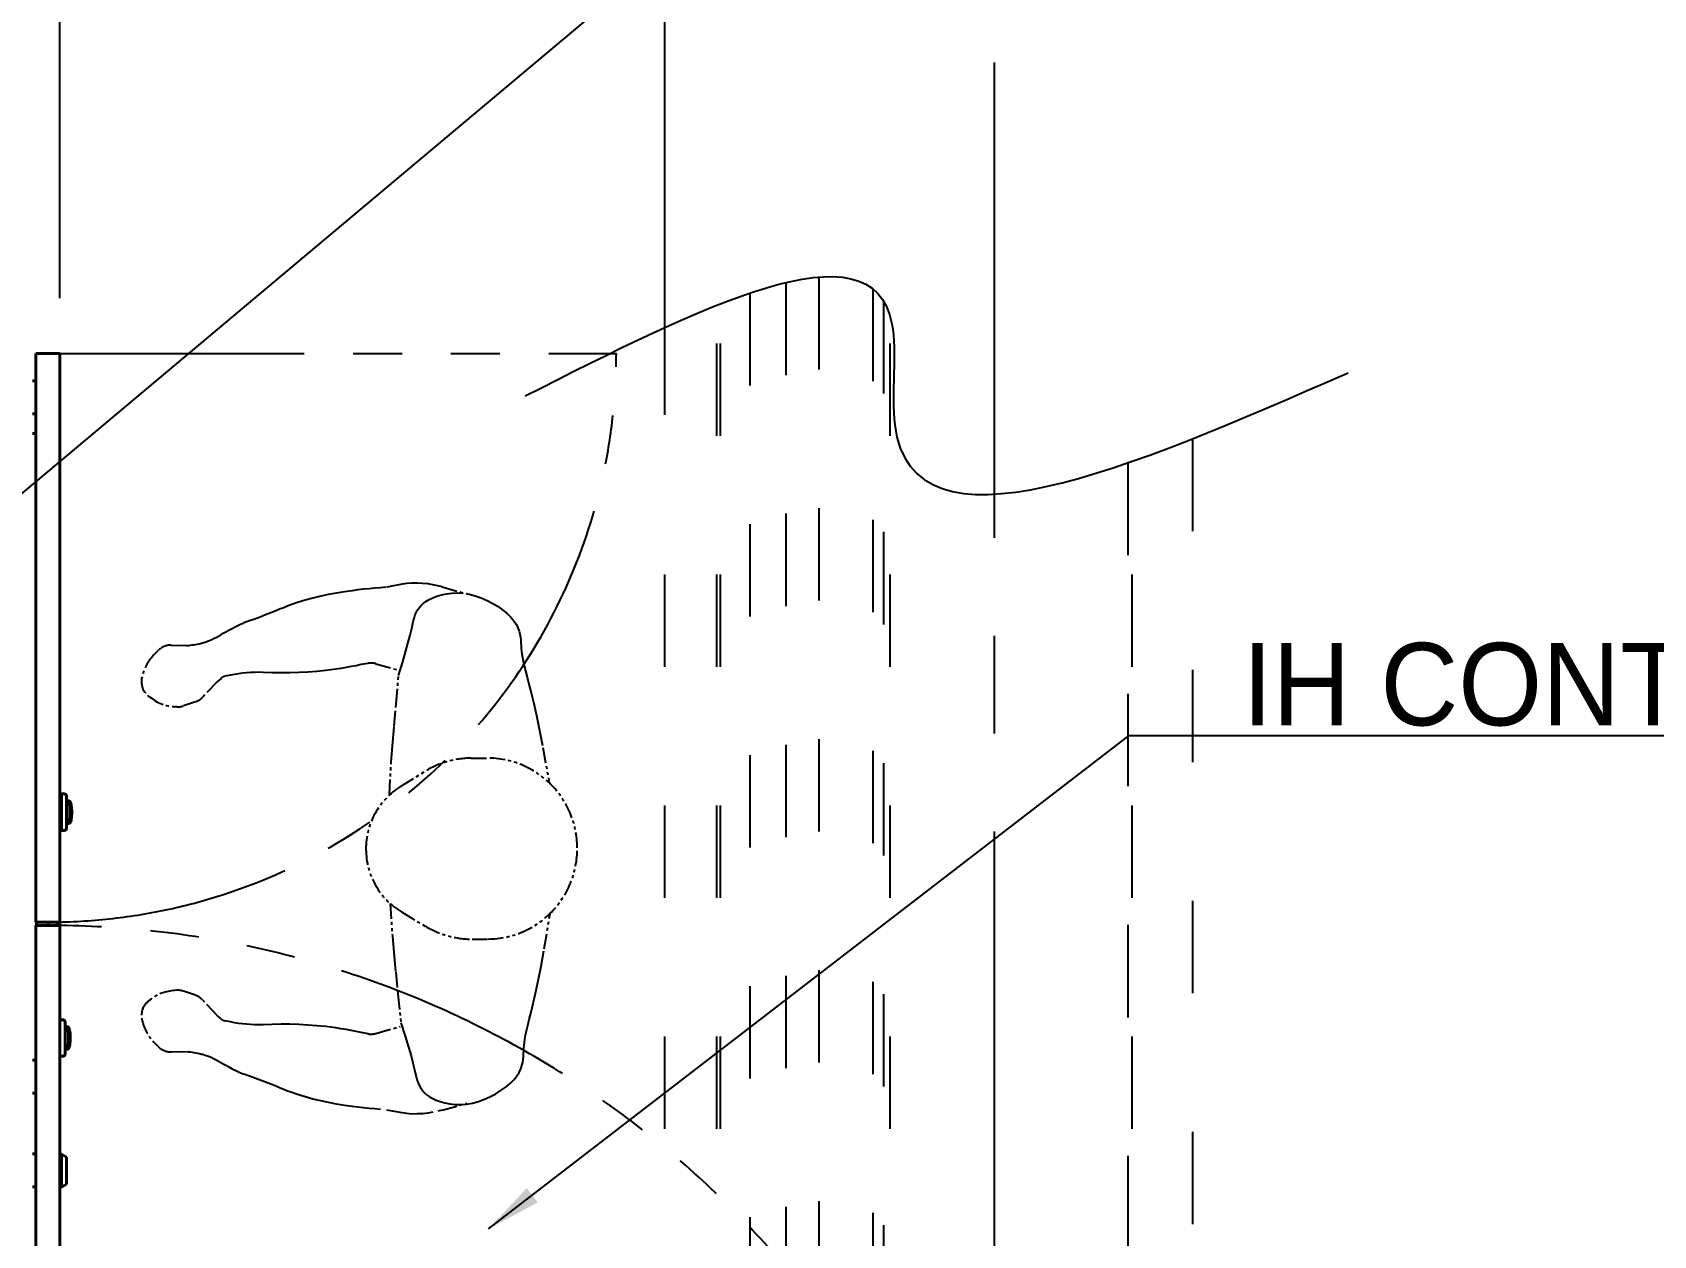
# Model space of a CAD drawing. Header units: millimetres. Extents: x 4969 to 37601, y -771 to 6478.
# Drawn here: x 8655 to 10129, y 4239 to 5332 of the extents above; entities that cross this region are included whole.
import ezdxf

# ---------------------------------------------------------------- set-up
doc = ezdxf.new("R2010")
doc.units = ezdxf.units.MM
doc.header["$LTSCALE"] = 7
doc.header["$MEASUREMENT"] = 0
for name, pattern in [('CENTERX2', [101.6, 63.5, -12.7, 12.7, -12.7]), ('PHANTOM', [63.5, 31.75, -6.35, 6.35, -6.35, 6.35, -6.35]), ('PHANTOMX2', [5, 2.5, -0.5, 0.5, -0.5, 0.5, -0.5]), ('REMOTE_CONTROLBOX$0$ACAD_ISO03W100', [30, 12, -18])]:
    doc.linetypes.add(name, pattern=pattern)
doc.layers.get('0').update_dxf_attribs({"linetype": 'CONTINUOUS'})
doc.layers.get('Defpoints').update_dxf_attribs({"linetype": 'CONTINUOUS'})
doc.layers.add('가시적인 것(ISO)', color=3, linetype='CONTINUOUS', lineweight=40)
doc.styles.get("Standard").update_dxf_attribs({"font": 'ISOCP'})
doc.dimstyles.new('PS-20', dxfattribs={"dimscale": 20, "dimtxt": 3.2, "dimasz": 2.5, "dimexe": 2, "dimexo": 2.5, "dimgap": 2, "dimtad": 1, "dimtoh": 1, "dimrnd": 0.05, "dimzin": 12, "dimdsep": 46, "dimtxsty": 'Standard', "dimcen": 0, "dimclrt": 2, "dimazin": 3, "dimtfac": 1, "dimtofl": 0, "dimtmove": 0, "dimatfit": 3, "dimfxl": 0, "dimtolj": 1, "dimtzin": 0, "dimarcsym": 0})

# ---------------------------------------------------------------- blocks, each defined once
blk = doc.blocks.new('*D213')
at = {"color": 0, "lineweight": -2}
for p, q in [((7430, 5090.7), (7430, 5750.3)), ((8680, 5090.7), (8680, 5750.3)), ((7480, 5710.3), (8630, 5710.3))]:
    blk.add_line(p, q, dxfattribs=at)
at = {"color": 0}
for points in [[(7480, 5718.6), (7480, 5702), (7430, 5710.3)], [(8630, 5718.6), (8630, 5702), (8680, 5710.3)]]:
    blk.add_solid(points, dxfattribs=at)
at = {"layer": 'Defpoints', "color": 0}
for p in [(8680, 5710.3), (7430, 5040.7), (8680, 5040.7)]:
    blk.add_point(p, dxfattribs=at)
at = {"color": 2, "insert": (8055, 5782.3), "char_height": 64, "attachment_point": 5}
blk.add_mtext('\\A1;1250', dxfattribs=at)
blk = doc.blocks.new('*D214')
at = {"color": 0, "lineweight": -2}
for p, q in [((8680, 5090.7), (8680, 5750.3)), ((9230, 4987.6), (9230, 5750.3)), ((8730, 5710.3), (9180, 5710.3))]:
    blk.add_line(p, q, dxfattribs=at)
at = {"color": 0}
for points in [[(8730, 5718.6), (8730, 5702), (8680, 5710.3)], [(9180, 5718.6), (9180, 5702), (9230, 5710.3)]]:
    blk.add_solid(points, dxfattribs=at)
at = {"layer": 'Defpoints', "color": 0}
for p in [(9230, 5710.3), (8680, 5040.7, 0), (9230, 4937.6, 0)]:
    blk.add_point(p, dxfattribs=at)
at = {"color": 2, "insert": (8955, 5782.3), "char_height": 64, "attachment_point": 5}
blk.add_mtext('\\A1;500', dxfattribs=at)
blk = doc.blocks.new('A$C48F578AF')
at = {"color": 6, "linetype": 'PHANTOMX2'}
for p, q in [((-135.5, 295.2), (-141.9, 294.6)), ((-129, 295.8), (-135.5, 295.2)), ((-122.5, 296.4), (-129, 295.8)), ((-115.9, 296.9), (-122.5, 296.4)), ((-97.7, 300.3), (-115.9, 296.9)), ((-92.3, 301.2), (-97.7, 300.3)), ((-86.5, 301.7), (-92.3, 301.2)), ((-80.4, 301.6), (-86.5, 301.7)), ((-74.3, 301.3), (-80.4, 301.6)), ((-68.3, 300.6), (-74.3, 301.3)), ((-62.4, 299.6), (-68.3, 300.6)), ((-57, 298.4), (-62.4, 299.6)), ((-52, 297.2), (-57, 298.4)), ((-52, 297.2), (-23.2, 289.3)), ((-226.2, 276.5), (-229, 275.5)), ((-217.6, 279.5), (-226.2, 276.5)), ((-208.8, 282.2), (-217.6, 279.5)), ((-199.9, 284.6), (-208.8, 282.2)), ((-190.9, 286.8), (-199.9, 284.6)), ((-181.9, 288.7), (-190.9, 286.8)), ((-172.8, 290.3), (-181.9, 288.7)), ((-163.8, 291.8), (-172.8, 290.3)), ((-154.8, 293), (-163.8, 291.8)), ((-148.3, 293.8), (-154.8, 293)), ((-141.9, 294.6), (-148.3, 293.8)), ((-76.4, 275.9), (-73.7, 278.4)), ((-73.7, 278.4), (-70.6, 280.7)), ((-70.6, 280.7), (-66.9, 282.9)), ((-66.9, 282.9), (-62.7, 284.9)), ((-62.7, 284.9), (-57.8, 286.7)), ((-57.8, 286.7), (-52.5, 288.3)), ((-52.5, 288.3), (-46.8, 289.4)), ((-46.8, 289.4), (-40.7, 290.2)), ((-40.7, 290.2), (-34.4, 290.4)), ((-34.6, 290.4), (-34.7, 290.4)), ((-34.4, 290.4), (-27.7, 290)), ((-23.2, 289.3), (-20.9, 289)), ((-20.9, 289), (-14.1, 287.2)), ((-14.1, 287.2), (-7.2, 284.9)), ((-7.2, 284.9), (-0.4, 281.9)), ((-0.4, 281.9), (6, 278.6)), ((6, 278.6), (12.1, 274.9)), ((-272.5, 258.6), (-278.7, 256.4)), ((-266.3, 260.8), (-272.5, 258.6)), ((-260.1, 263), (-266.3, 260.8)), ((-253.9, 265.4), (-260.1, 263)), ((-247.8, 267.8), (-253.9, 265.4)), ((-245.1, 268.9), (-247.8, 267.8)), ((-242.4, 270), (-245.1, 268.9)), ((-239.7, 271.1), (-242.4, 270)), ((-237.1, 272.2), (-239.7, 271.1)), ((-234.4, 273.3), (-237.1, 272.2)), ((-231.7, 274.4), (-234.4, 273.3)), ((-229, 275.5), (-231.7, 274.4)), ((-85, 257.8), (-84.1, 261.3)), ((-84.1, 261.3), (-83.1, 264.5)), ((-83.1, 264.5), (-81.9, 267.6)), ((-81.9, 267.6), (-80.4, 270.5)), ((-80.4, 270.5), (-78.6, 273.3)), ((-78.6, 273.3), (-76.4, 275.9)), ((12.1, 274.9), (17.7, 271)), ((17.7, 271), (22.7, 266.9)), ((22.7, 266.9), (26.9, 262.8)), ((26.9, 262.8), (30.3, 258.7)), ((30.3, 258.7), (32.9, 254.8)), ((-313.4, 238.5), (-310.6, 239.9)), ((-310.6, 239.9), (-307.8, 241.5)), ((-307.8, 241.5), (-305.1, 243)), ((-305.1, 243), (-302.4, 244.6)), ((-302.4, 244.6), (-299.6, 246.2)), ((-299.6, 246.2), (-296.9, 247.8)), ((-296.9, 247.8), (-292.4, 250.1)), ((-292.4, 250.1), (-287.9, 252.3)), ((-287.9, 252.3), (-283.3, 254.4)), ((-283.3, 254.4), (-278.7, 256.4)), ((-90.6, 234.5), (-88.6, 242.5)), ((-88.6, 242.5), (-87.1, 248.7)), ((-87.1, 248.7), (-86, 253.7)), ((-86, 253.7), (-85, 257.8)), ((32.9, 254.8), (34.8, 250.9)), ((34.8, 250.9), (36.2, 247.1)), ((36.2, 247.1), (37.1, 243.5)), ((37.1, 243.5), (37.7, 240)), ((37.7, 240), (38.1, 236.6)), ((-382.1, 219.6), (-376.8, 225)), ((-362, 231.1), (-344.2, 230.6)), ((-344.2, 230.6), (-342.2, 230.8)), ((-342.2, 230.8), (-340.1, 231)), ((-340.1, 231), (-338.1, 231.3)), ((-338.1, 231.3), (-336, 231.6)), ((-336, 231.6), (-334, 232)), ((-334, 232), (-331.9, 232.4)), ((-331.9, 232.4), (-329.9, 232.8)), ((-329.9, 232.8), (-328.6, 233.1)), ((-328.6, 233.1), (-327.2, 233.5)), ((-327.2, 233.5), (-325.8, 233.8)), ((-325.8, 233.8), (-324.5, 234.2)), ((-324.5, 234.2), (-323.1, 234.6)), ((-323.1, 234.6), (-321.8, 235)), ((-321.8, 235), (-320.5, 235.5)), ((-320.5, 235.5), (-319.2, 236)), ((-319.2, 236), (-316.3, 237.2)), ((-316.3, 237.2), (-313.4, 238.5)), ((-97, 212), (-93.4, 224.5)), ((-93.4, 224.5), (-90.6, 234.5)), ((38.1, 236.6), (38.3, 233.4)), ((38.3, 233.4), (38.5, 230.4)), ((38.5, 230.4), (38.7, 227.4)), ((38.7, 227.4), (39, 224.3)), ((39, 224.3), (39.4, 220.9)), ((-179.4, 203), (-185.2, 202.3)), ((-173.5, 203.8), (-179.4, 203)), ((-167.7, 204.7), (-173.5, 203.8)), ((-161.9, 205.7), (-167.7, 204.7)), ((-156.1, 206.7), (-161.9, 205.7)), ((-150.3, 207.8), (-156.1, 206.7)), ((-144.5, 209), (-150.3, 207.8)), ((-136.7, 210.4), (-144.5, 209)), ((-127.8, 210), (-100, 202.3)), ((-101.7, 196.7), (-97, 212)), ((39.4, 220.9), (40, 217.1)), ((40, 217.1), (40.9, 212.8)), ((40.9, 212.8), (42, 207.7)), ((42, 207.7), (43.4, 201.8)), ((-395.6, 193), (-395.5, 193.9)), ((-309, 189.9), (-326.3, 171.8)), ((-305, 193.4), (-309, 189.9)), ((-298.5, 196.1), (-300.5, 195.7)), ((-294, 197), (-298.5, 196.1)), ((-289.5, 197.9), (-294, 197)), ((-284.9, 198.6), (-289.5, 197.9)), ((-280.3, 199.2), (-284.9, 198.6)), ((-275.8, 199.6), (-280.3, 199.2)), ((-271.2, 200), (-275.8, 199.6)), ((-266.6, 200.2), (-271.2, 200)), ((-261.7, 200.3), (-266.6, 200.2)), ((-256.8, 200.2), (-261.7, 200.3)), ((-246.5, 199.8), (-256.8, 200.2)), ((-236.3, 199.6), (-246.5, 199.8)), ((-226.1, 199.7), (-236.3, 199.6)), ((-215.8, 200), (-226.1, 199.7)), ((-205.6, 200.5), (-215.8, 200)), ((-195.4, 201.3), (-205.6, 200.5)), ((-185.2, 202.3), (-195.4, 201.3)), ((-104.6, 164), (-101.7, 196.7)), ((43.4, 201.8), (45.3, 194.9)), ((45.3, 194.9), (47.5, 186.7)), ((47.5, 186.7), (50, 176.8)), ((-386.7, 172.3), (-388.6, 173.8)), ((-334.3, 166.7), (-348.1, 162.1)), ((50, 176.8), (52.9, 165)), ((-355.7, 161), (-357.9, 161.2)), ((-106.9, 139.2), (-104.6, 164)), ((52.9, 165), (56.1, 151)), ((56.1, 151), (59.6, 134.3)), ((-108.5, 120.8), (-106.9, 139.2)), ((59.6, 134.3), (63.4, 114.8)), ((-109.6, 107.6), (-108.5, 120.8)), ((63.4, 114.8), (70.7, 74.7)), ((-112.2, 60.9), (-110.2, 98.1)), ((-110.2, 98.1), (-109.6, 107.6)), ((-18.8, 102.7), (-0.7, 102.8)), ((-99.5, 70.6), (-72, 87.4)), ((-111.4, -62.4), (-108.9, -99.6)), ((-98.5, -71.9), (-70.9, -88.4)), ((65, -114), (71.6, -73.7)), ((-108.9, -99.6), (-108.1, -109.1)), ((-108.1, -109.1), (-106.9, -122.3)), ((-17.5, -102.9), (0.7, -102.8)), ((-106.9, -122.3), (-105, -140.6)), ((61.4, -133.5), (65, -114)), ((-105, -140.6), (-102.5, -165.4)), ((58.1, -150.2), (61.4, -133.5)), ((-355.7, -161), (-357.9, -161.2)), ((-334.3, -166.7), (-348.1, -162.1)), ((-102.5, -165.4), (-99.1, -198.1)), ((52.4, -176.1), (55.1, -164.3)), ((55.1, -164.3), (58.1, -150.2)), ((-386.7, -172.3), (-388.6, -173.8)), ((-309, -189.9), (-326.3, -171.8)), ((49.9, -186), (52.4, -176.1)), ((-395.6, -193), (-395.5, -193.9)), ((-305, -193.4), (-309, -189.9)), ((-298.5, -196.1), (-300.5, -195.7)), ((-294, -197), (-298.5, -196.1)), ((-289.5, -197.9), (-294, -197)), ((-284.9, -198.6), (-289.5, -197.9)), ((-280.3, -199.2), (-284.9, -198.6)), ((-275.8, -199.6), (-280.3, -199.2)), ((-271.2, -200), (-275.8, -199.6)), ((-266.6, -200.2), (-271.2, -200)), ((-261.7, -200.3), (-266.6, -200.2)), ((-256.8, -200.2), (-261.7, -200.3)), ((-246.5, -199.8), (-256.8, -200.2)), ((-236.3, -199.6), (-246.5, -199.8)), ((-226.1, -199.7), (-236.3, -199.6)), ((-215.8, -200), (-226.1, -199.7)), ((-205.6, -200.5), (-215.8, -200)), ((-195.4, -201.3), (-205.6, -200.5)), ((-185.2, -202.3), (-195.4, -201.3)), ((-179.4, -203), (-185.2, -202.3)), ((-127.8, -210), (-100, -202.3)), ((-99.1, -198.1), (-94.2, -213.3)), ((44.7, -207.2), (46.1, -201.2)), ((46.1, -201.2), (47.8, -194.3)), ((47.8, -194.3), (49.9, -186)), ((-382.1, -219.6), (-376.8, -225)), ((-173.5, -203.8), (-179.4, -203)), ((-167.7, -204.7), (-173.5, -203.8)), ((-161.9, -205.7), (-167.7, -204.7)), ((-156.1, -206.7), (-161.9, -205.7)), ((-150.3, -207.8), (-156.1, -206.7)), ((-144.5, -209), (-150.3, -207.8)), ((-136.7, -210.4), (-144.5, -209)), ((-94.2, -213.3), (-90.4, -225.7)), ((42, -223.8), (42.3, -220.4)), ((42.3, -220.4), (42.9, -216.6)), ((42.9, -216.6), (43.7, -212.2)), ((43.7, -212.2), (44.7, -207.2)), ((-362, -231.1), (-344.2, -230.6)), ((-344.2, -230.6), (-342.2, -230.8)), ((-342.2, -230.8), (-340.1, -231)), ((-340.1, -231), (-338.1, -231.3)), ((-338.1, -231.3), (-336, -231.6)), ((-336, -231.6), (-334, -232)), ((-334, -232), (-331.9, -232.4)), ((-331.9, -232.4), (-329.9, -232.8)), ((-329.9, -232.8), (-328.6, -233.1)), ((-328.6, -233.1), (-327.2, -233.5)), ((-327.2, -233.5), (-325.8, -233.8)), ((-325.8, -233.8), (-324.5, -234.2)), ((-324.5, -234.2), (-323.1, -234.6)), ((-323.1, -234.6), (-321.8, -235)), ((-321.8, -235), (-320.5, -235.5)), ((-320.5, -235.5), (-319.2, -236)), ((-319.2, -236), (-316.3, -237.2)), ((-316.3, -237.2), (-313.4, -238.5)), ((-313.4, -238.5), (-310.6, -239.9)), ((-90.4, -225.7), (-87.5, -235.7)), ((-87.5, -235.7), (-85.4, -243.6)), ((40.4, -243), (40.9, -239.5)), ((40.9, -239.5), (41.2, -236.1)), ((41.2, -236.1), (41.4, -232.9)), ((41.4, -232.9), (41.5, -229.9)), ((41.5, -229.9), (41.7, -226.9)), ((41.7, -226.9), (42, -223.8)), ((-310.6, -239.9), (-307.8, -241.5)), ((-307.8, -241.5), (-305.1, -243)), ((-305.1, -243), (-302.4, -244.6)), ((-302.4, -244.6), (-299.6, -246.2)), ((-299.6, -246.2), (-296.9, -247.8)), ((-296.9, -247.8), (-292.4, -250.1)), ((-292.4, -250.1), (-287.9, -252.3)), ((-287.9, -252.3), (-283.3, -254.4)), ((-283.3, -254.4), (-278.7, -256.4)), ((-272.5, -258.6), (-278.7, -256.4)), ((-85.4, -243.6), (-83.8, -249.9)), ((-83.8, -249.9), (-82.6, -254.8)), ((-82.6, -254.8), (-81.6, -258.9)), ((33.7, -258.3), (36.3, -254.3)), ((36.3, -254.3), (38.1, -250.4)), ((38.1, -250.4), (39.5, -246.6)), ((39.5, -246.6), (40.4, -243)), ((-266.3, -260.8), (-272.5, -258.6)), ((-260.1, -263), (-266.3, -260.8)), ((-253.9, -265.4), (-260.1, -263)), ((-247.8, -267.8), (-253.9, -265.4)), ((-245.1, -268.9), (-247.8, -267.8)), ((-242.4, -270), (-245.1, -268.9)), ((-239.7, -271.1), (-242.4, -270)), ((-237.1, -272.2), (-239.7, -271.1)), ((-234.4, -273.3), (-237.1, -272.2)), ((-231.7, -274.4), (-234.4, -273.3)), ((-229, -275.5), (-231.7, -274.4)), ((-226.2, -276.5), (-229, -275.5)), ((-81.6, -258.9), (-80.7, -262.3)), ((-80.7, -262.3), (-79.6, -265.6)), ((-79.6, -265.6), (-78.3, -268.7)), ((-78.3, -268.7), (-76.8, -271.6)), ((-76.8, -271.6), (-74.9, -274.3)), ((-74.9, -274.3), (-72.7, -276.9)), ((9.7, -278.5), (15.8, -274.7)), ((15.8, -274.7), (21.3, -270.7)), ((21.3, -270.7), (26.2, -266.6)), ((26.2, -266.6), (30.4, -262.4)), ((30.4, -262.4), (33.7, -258.3)), ((-217.6, -279.5), (-226.2, -276.5)), ((-208.8, -282.2), (-217.6, -279.5)), ((-199.9, -284.6), (-208.8, -282.2)), ((-190.9, -286.8), (-199.9, -284.6)), ((-181.9, -288.7), (-190.9, -286.8)), ((-172.8, -290.3), (-181.9, -288.7)), ((-163.8, -291.8), (-172.8, -290.3)), ((-154.8, -293), (-163.8, -291.8)), ((-148.3, -293.8), (-154.8, -293)), ((-141.9, -294.6), (-148.3, -293.8)), ((-135.5, -295.2), (-141.9, -294.6)), ((-72.7, -276.9), (-70, -279.3)), ((-70, -279.3), (-66.9, -281.6)), ((-66.9, -281.6), (-63.2, -283.8)), ((-63.2, -283.8), (-58.9, -285.7)), ((-58.9, -285.7), (-54, -287.5)), ((-54, -287.5), (-48.7, -288.9)), ((-52, -297.2), (-23.2, -289.3)), ((-48.7, -288.9), (-43, -290)), ((-43, -290), (-36.9, -290.7)), ((-36.9, -290.7), (-30.5, -290.8)), ((-30.5, -290.8), (-23.9, -290.4)), ((-23.9, -290.4), (-17.1, -289.2)), ((-17.1, -289.2), (-10.3, -287.4)), ((-10.3, -287.4), (-3.4, -284.9)), ((-3.4, -284.9), (3.3, -281.9)), ((3.3, -281.9), (9.7, -278.5)), ((-129, -295.8), (-135.5, -295.2)), ((-122.5, -296.4), (-129, -295.8)), ((-97.7, -300.3), (-115.9, -296.9)), ((-92.3, -301.2), (-97.7, -300.3)), ((-86.5, -301.7), (-92.3, -301.2)), ((-80.4, -301.6), (-86.5, -301.7)), ((-74.3, -301.3), (-80.4, -301.6)), ((-68.3, -300.6), (-74.3, -301.3)), ((-62.4, -299.6), (-68.3, -300.6)), ((-52, -297.2), (-57, -298.4))]:
    blk.add_line(p, q, dxfattribs=at)
for centre, radius, start, end in [((-362.5, 211.1), 20, 88.4438, 135.7484), ((-346.3, 184.7), 50, 135.7484, 169.4217), ((-133.2, 190.8), 20, 74.4969, 100.3041), ((-376, 189.4), 20, 169.4217, 230.8675), ((-298.4, 185.9), 10, 102.5713, 131.4093), ((-355.1, 211.1), 50, 230.8675, 266.8292), ((-340.7, 185.7), 20, 288.6944, 316.1917), ((-354.6, 181), 20, 266.8292, 288.6944), ((-18.1, -0.1), 102.8, 90.3797, 121.6087), ((0, 0), 102.8, 0.3797, 90.3797), ((-55.8, -0.4), 83.3, 121.6087, 180.3797), ((0, 0), 102.8, 270.3797, 0.3797), ((-55.8, -0.4), 83.3, 180.3797, 239.1508), ((-18.1, -0.1), 102.8, 239.1508, 270.3797), ((-355.1, -211.1), 50, 93.1708, 129.1325), ((-354.6, -181), 20, 71.3056, 93.1708), ((-376, -189.4), 20, 129.1325, 190.5783), ((-340.7, -185.7), 20, 43.8083, 71.3056), ((-346.3, -184.7), 50, 190.5783, 224.2516), ((-298.4, -185.9), 10, 228.5907, 257.4287), ((-133.2, -190.8), 20, 259.6959, 285.5031), ((-362.5, -211.1), 20, 224.2516, 271.5562)]:
    blk.add_arc(centre, radius, start, end, dxfattribs=at)
blk = doc.blocks.new('*D218')
at = {"color": 0, "lineweight": -2}
for p, q in [((7030, 4984.7), (7030, 5942.4)), ((9230, 4984.7), (9230, 5942.4)), ((7080, 5902.4), (9180, 5902.4))]:
    blk.add_line(p, q, dxfattribs=at)
at = {"color": 0}
for points in [[(7080, 5910.7), (7080, 5894), (7030, 5902.4)], [(9180, 5910.7), (9180, 5894), (9230, 5902.4)]]:
    blk.add_solid(points, dxfattribs=at)
at = {"layer": 'Defpoints', "color": 0}
for p in [(9230, 5902.4), (7030, 4934.7), (9230, 4934.7)]:
    blk.add_point(p, dxfattribs=at)
at = {"color": 2, "insert": (8130, 5974.4), "char_height": 64, "attachment_point": 5}
blk.add_mtext('\\A1;2200', dxfattribs=at)
blk = doc.blocks.new('A$C442960FC')
at = {"color": 251, "linetype": 'PHANTOM'}
blk.add_line((0, -25), (0, -531), dxfattribs=at)
for centre, radius, start, end in [((-1400, -14), 880, 270, 0), ((0, -14), 517, 180, 270)]:
    blk.add_arc(centre, radius, start, end, dxfattribs=at)
at = {"layer": '가시적인 것(ISO)'}
for p, q in [((-1400, -3), (-520, -3)), ((-757.5, -3), (-757.5, 0)), ((-727.5, 0), (-727.5, -3)), ((-672.5, -3), (-672.5, 0)), ((-642.5, 0), (-642.5, -3)), ((-520, -3), (-520, -25)), ((-517, -3.7), (-520, -3.7)), ((-517, -14.7), (-520, -14.7)), ((-517, -3), (-517, -25)), ((-517, -3), (0, -3)), ((-72.7, 0), (-72.7, -3)), ((-55, -3), (-55, 0)), ((-25, 0), (-25, -3)), ((0, -3), (0, -25)), ((-520, -25), (-1400, -25)), ((-758, -25), (-758, -26.5)), ((-758, -26.5), (-728, -26.5)), ((-755.2, -30.9), (-758, -26.5)), ((-730.7, -30.9), (-728, -26.5)), ((-728, -25), (-728, -26.5)), ((-638.9, -25), (-638.9, -27.7)), ((-605.7, -25), (-605.7, -27.7)), ((-517, -22.7), (-520, -22.7)), ((-517, -25), (-520, -25)), ((0, -25), (-517, -25)), ((-433.6, -26.3), (-400.4, -26.3)), ((-433.6, -26.3), (-433.6, -29)), ((-432.8, -25), (-432.8, -26)), ((-432.8, -26), (-401.1, -26)), ((-432, -26.3), (-432, -26.2)), ((-402, -26.3), (-402, -26.2)), ((-401.1, -25), (-401.1, -26)), ((-400.4, -26.3), (-400.4, -29)), ((-730.7, -30.9), (-755.2, -30.9)), ((-636.9, -29.7), (-607.7, -29.7)), ((-632.8, -30.1), (-632.8, -29.7)), ((-632.8, -30.3), (-632.8, -30.1)), ((-626.8, -32.7), (-628.7, -32.7)), ((-623.7, -32.9), (-628.3, -32.9)), ((-623.3, -33.1), (-627.9, -33.1)), ((-622.9, -33.3), (-627.5, -33.3)), ((-622.4, -33.5), (-627.1, -33.5)), ((-617.9, -33.7), (-626.7, -33.7)), ((-618.3, -33.9), (-626.3, -33.9)), ((-618.7, -34.1), (-625.9, -34.1)), ((-624.8, -30.9), (-624.8, -30.9)), ((-619.8, -34.3), (-624.8, -34.3)), ((-623.4, -32.8), (-623.4, -32.8)), ((-623.3, -32.8), (-623.2, -32.8)), ((-623.2, -32.8), (-623, -32.9)), ((-623, -33), (-623, -32.9)), ((-623, -32.9), (-622.7, -33)), ((-622.7, -33), (-622.5, -33.1)), ((-622.5, -33.2), (-622.5, -33.1)), ((-622.5, -33.1), (-622.3, -33.2)), ((-622.3, -33.2), (-622.1, -33.1)), ((-617.5, -33.5), (-622.2, -33.5)), ((-622.1, -33.1), (-621.9, -33)), ((-622.1, -33.2), (-622.1, -33.1)), ((-621.9, -33), (-621.6, -32.9)), ((-617.1, -33.3), (-621.7, -33.3)), ((-621.6, -32.9), (-621.4, -32.8)), ((-621.6, -33), (-621.6, -32.9)), ((-621.4, -32.8), (-621.3, -32.8)), ((-616.7, -33.1), (-621.3, -33.1)), ((-621.2, -32.8), (-621.2, -32.8)), ((-616.3, -32.9), (-620.9, -32.9)), ((-619.8, -30.9), (-619.8, -30.9)), ((-615.9, -32.7), (-617.8, -32.7)), ((-611.8, -30.1), (-611.8, -29.7)), ((-611.8, -30.1), (-611.8, -30.3)), ((-431.6, -31), (-402.4, -31)), ((-427.5, -31.4), (-427.5, -31)), ((-427.5, -31.6), (-427.5, -31.4)), ((-421.5, -34), (-423.4, -34)), ((-418.4, -34.2), (-423, -34.2)), ((-418, -34.4), (-422.6, -34.4)), ((-417.6, -34.6), (-422.2, -34.6)), ((-417.1, -34.8), (-421.8, -34.8)), ((-412.6, -35), (-421.4, -35)), ((-413, -35.2), (-421, -35.2)), ((-413.4, -35.4), (-420.6, -35.4)), ((-419.5, -32.2), (-419.5, -32.2)), ((-414.5, -35.6), (-419.5, -35.6)), ((-418.1, -34.1), (-418.1, -34.1)), ((-418, -34.1), (-417.9, -34.1)), ((-417.9, -34.1), (-417.7, -34.2)), ((-417.7, -34.3), (-417.7, -34.2)), ((-417.7, -34.2), (-417.4, -34.3)), ((-417.4, -34.3), (-417.2, -34.4)), ((-417.2, -34.5), (-417.2, -34.4)), ((-417.2, -34.4), (-417, -34.5)), ((-417, -34.5), (-416.8, -34.4)), ((-412.2, -34.8), (-416.9, -34.8)), ((-416.8, -34.4), (-416.6, -34.3)), ((-416.8, -34.5), (-416.8, -34.4)), ((-416.6, -34.3), (-416.3, -34.2)), ((-411.8, -34.6), (-416.4, -34.6)), ((-416.3, -34.2), (-416.1, -34.1)), ((-416.3, -34.3), (-416.3, -34.2)), ((-416.1, -34.1), (-416, -34.1)), ((-411.4, -34.4), (-416, -34.4)), ((-415.9, -34.1), (-415.9, -34.1)), ((-411, -34.2), (-415.6, -34.2)), ((-414.5, -32.2), (-414.5, -32.2)), ((-410.6, -34), (-412.5, -34)), ((-406.5, -31.4), (-406.5, -31)), ((-406.5, -31.4), (-406.5, -31.6))]:
    blk.add_line(p, q, dxfattribs=at)
for centre, radius, start, end in [((-636.9, -27.7), 2, 180.5, 270), ((-607.7, -27.7), 2, 270, 359.5), ((-431.6, -29), 2, 180.5, 270), ((-431.8, -26.2), 0.15, 90, 180), ((-402.4, -29), 2, 270, 359.5), ((-402.1, -26.2), 0.15, 0, 90), ((-630.8, -30.3), 2, 180, 263.7438), ((-622.3, 47.2), 80, 263.7438, 276.2562), ((-613.8, -30.3), 2, 276.2562, 0), ((-425.5, -31.6), 2, 180, 263.7438), ((-417, 45.9), 80, 263.7438, 276.2562), ((-408.5, -31.6), 2, 276.2562, 0)]:
    blk.add_arc(centre, radius, start, end, dxfattribs=at)
for centre, major_axis, ratio, start_param, end_param in [((-632.5, -33.3), (0.07, -1.98), 0.00001, 3.504155, 3.683766), ((-622.3, -32), (-8.7, 0), 0.205063, 0.162114, 1.017481), ((-623.7, -32.6), (0, 0.25), 0.444444, 2.260493, 4.006634), ((-623.3, -32.8), (0, 0.25), 0.444444, 1.570796, 4.711493), ((-622.9, -33), (0, 0.25), 0.444444, 1.570796, 4.711493), ((-622.4, -33.2), (0, 0.25), 0.444444, 1.570796, 4.711047), ((-622.2, -33.2), (0, 0.25), 0.444444, 1.572138, 4.712389), ((-621.7, -33), (0, 0.25), 0.444444, 1.571692, 4.712389), ((-621.3, -32.8), (0, 0.25), 0.444444, 1.571692, 4.712389), ((-620.9, -32.6), (0, 0.25), 0.444444, 2.276551, 4.022692), ((-622.3, -32), (-8.7, 0), 0.205063, 2.124112, 2.979478), ((-612.1, -33.3), (0.07, 1.97), 0.00001, 5.753666, 5.936373), ((-613, -31.6), (0.948, 0.048), 0.975682, 6.200261, 6.200273), ((-427.2, -34.6), (0.07, -1.98), 0.00001, 3.503958, 3.683598), ((-417, -33.3), (-8.7, 0), 0.205063, 0.162114, 1.017481), ((-418.4, -33.9), (0, 0.25), 0.444444, 2.260493, 4.006634), ((-418, -34.1), (0, 0.25), 0.444444, 1.570796, 4.711493), ((-417.6, -34.3), (0, 0.25), 0.444444, 1.570796, 4.711493), ((-417.1, -34.5), (0, 0.25), 0.444444, 1.570796, 4.711047), ((-416.9, -34.5), (0, 0.25), 0.444444, 1.572138, 4.712389), ((-416.4, -34.3), (0, 0.25), 0.444444, 1.571692, 4.712389), ((-416, -34.1), (0, 0.25), 0.444444, 1.571692, 4.712389), ((-415.6, -33.9), (0, 0.25), 0.444444, 2.276551, 4.022692), ((-417, -33.3), (-8.7, 0), 0.205063, 2.124112, 2.979478), ((-406.8, -34.6), (0.07, 1.97), 0.00001, 5.745478, 5.926701), ((-407.7, -32.9), (0.948, 0.047), 0.975682, 6.200291, 6.200303)]:
    blk.add_ellipse(centre, major_axis=major_axis, ratio=ratio, start_param=start_param, end_param=end_param, dxfattribs=at)
for points in [[(-632.6, -31), (-632.6, -31), (-632.6, -31), (-632.6, -31)], [(-631.3, -32.1), (-631.3, -32.1), (-631.3, -32.1), (-631.3, -32.1)], [(-612, -31), (-612, -31), (-612, -31), (-612, -31)], [(-427.3, -32.3), (-427.3, -32.3), (-427.3, -32.3), (-427.3, -32.3)], [(-426, -33.4), (-426, -33.4), (-426, -33.4), (-426, -33.4)], [(-406.7, -32.3), (-406.7, -32.3), (-406.7, -32.3), (-406.7, -32.3)]]:
    blk.add_open_spline(points, degree=3, dxfattribs=at)
for points, knots in [([(-632.6, -31.3), (-632.6, -31.3), (-632.6, -31.3), (-632.6, -31.3), (-632.6, -31.4), (-632.6, -31.4), (-632.6, -31.4)], [0.3425603, 0.3425603, 0.3425603, 0.3425603, 0.6666667, 0.6666667, 0.6666667, 1, 1, 1, 1]), ([(-612, -31.6), (-612, -31.9), (-612.1, -32.1), (-612.4, -32.6), (-612.6, -32.7), (-613.1, -33.1), (-613.5, -33.3), (-614.7, -33.7), (-615.6, -33.9), (-617.6, -34.2), (-618.7, -34.3), (-620.7, -34.4), (-621.8, -34.5), (-623.8, -34.4), (-624.8, -34.4), (-626.7, -34.2), (-627.6, -34.1), (-629.2, -33.9), (-629.9, -33.7), (-631.1, -33.3), (-631.6, -33.1), (-632.3, -32.5), (-632.5, -32.1), (-632.6, -31.6)], [0, 0, 0, 0, 0.145152, 0.145152, 0.292908, 0.292908, 0.553752, 0.553752, 0.953382, 0.953382, 1.292007, 1.292007, 1.601144, 1.601144, 1.903008, 1.903008, 2.206281, 2.206281, 2.519421, 2.519421, 2.859733, 2.859733, 3.099758, 3.099758, 3.099758, 3.099758]), ([(-628.7, -32.7), (-628.8, -32.7), (-628.8, -32.7), (-628.8, -32.7), (-628.9, -32.6), (-628.9, -32.6), (-628.9, -32.6), (-628.9, -32.6), (-628.9, -32.5), (-629, -32.5)], [0, 0, 0, 0, 0.00674983, 0.00674983, 0.01342687, 0.01342687, 0.02025351, 0.02025351, 0.02721928, 0.02721928, 0.02721928, 0.02721928]), ([(-628.3, -32.9), (-628.4, -32.9), (-628.4, -32.9), (-628.4, -32.9), (-628.4, -32.8), (-628.5, -32.8), (-628.5, -32.8), (-628.5, -32.8), (-628.5, -32.7), (-628.5, -32.7), (-628.6, -32.7), (-628.6, -32.7)], [0, 0, 0, 0, 0.00674983, 0.00674983, 0.01342687, 0.01342687, 0.02025351, 0.02025351, 0.02759661, 0.02759661, 0.03316911, 0.03316911, 0.03316911, 0.03316911]), ([(-627.9, -33.1), (-627.9, -33.1), (-628, -33.1), (-628, -33.1), (-628, -33.1), (-628.1, -33), (-628.1, -33), (-628.1, -33), (-628.1, -33), (-628.1, -32.9), (-628.1, -32.9), (-628.1, -32.9)], [0, 0, 0, 0, 0.00674983, 0.00674983, 0.01342687, 0.01342687, 0.02025351, 0.02025351, 0.02759661, 0.02759661, 0.03316911, 0.03316911, 0.03316911, 0.03316911]), ([(-627.5, -33.3), (-627.5, -33.3), (-627.6, -33.3), (-627.6, -33.3), (-627.6, -33.3), (-627.6, -33.2), (-627.7, -33.2), (-627.7, -33.2), (-627.7, -33.2), (-627.7, -33.1), (-627.7, -33.1), (-627.7, -33.1)], [0, 0, 0, 0, 0.00674983, 0.00674983, 0.01342687, 0.01342687, 0.02025351, 0.02025351, 0.02759661, 0.02759661, 0.03315433, 0.03315433, 0.03315433, 0.03315433]), ([(-627.1, -33.5), (-627.1, -33.5), (-627.1, -33.5), (-627.2, -33.5), (-627.2, -33.5), (-627.2, -33.4), (-627.3, -33.4), (-627.3, -33.4), (-627.3, -33.4), (-627.3, -33.3), (-627.3, -33.3), (-627.3, -33.3)], [0, 0, 0, 0, 0.00674973, 0.00674973, 0.01342677, 0.01342677, 0.02025341, 0.02025341, 0.02759651, 0.02759651, 0.03317057, 0.03317057, 0.03317057, 0.03317057]), ([(-626.7, -33.7), (-626.7, -33.7), (-626.7, -33.7), (-626.8, -33.7), (-626.8, -33.7), (-626.8, -33.6), (-626.8, -33.6), (-626.9, -33.6), (-626.9, -33.6), (-626.9, -33.5), (-626.9, -33.5), (-626.9, -33.5)], [0, 0, 0, 0, 0.00674983, 0.00674983, 0.01342687, 0.01342687, 0.02025351, 0.02025351, 0.02759662, 0.02759662, 0.03316907, 0.03316907, 0.03316907, 0.03316907]), ([(-626.3, -33.9), (-626.3, -33.9), (-626.3, -33.9), (-626.4, -33.9), (-626.4, -33.9), (-626.4, -33.8), (-626.4, -33.8), (-626.5, -33.8), (-626.5, -33.8), (-626.5, -33.7), (-626.5, -33.7), (-626.5, -33.7)], [0, 0, 0, 0, 0.00674983, 0.00674983, 0.01342687, 0.01342687, 0.02025351, 0.02025351, 0.02759662, 0.02759662, 0.03316907, 0.03316907, 0.03316907, 0.03316907]), ([(-625.9, -34.1), (-625.9, -34.1), (-625.9, -34.1), (-625.9, -34.1), (-626, -34.1), (-626, -34.1), (-626, -34), (-626, -34), (-626, -34), (-626.1, -33.9), (-626.1, -33.9), (-626.1, -33.9)], [0, 0, 0, 0, 0.0066907, 0.0066907, 0.01330495, 0.01330495, 0.02004241, 0.02004241, 0.02719451, 0.02719451, 0.03271787, 0.03271787, 0.03271787, 0.03271787]), ([(-625.1, -34.3), (-625.1, -34.3), (-625.1, -34.3), (-625.1, -34.3), (-625.1, -34.3), (-625.1, -34.2), (-625, -34.2), (-625, -34.2), (-625, -34.2), (-625, -34.2), (-625, -34.2), (-625, -34.2), (-625, -34.1), (-625, -34.1), (-625, -34.1), (-625, -34.1)], [0.0000001, 0.0000001, 0.0000001, 0.0000001, 0.25, 0.25, 0.25, 0.5, 0.5, 0.5, 0.5300124, 0.5300124, 0.5300124, 0.75, 0.75, 0.75, 0.8681217, 0.8681217, 0.8681217, 0.8681217]), ([(-624.8, -34.3), (-624.9, -34.3), (-625, -34.3), (-625.1, -34.3), (-625.1, -34.3), (-625.1, -34.3)], [-0.03307974, -0.03307974, -0.03307974, -0.03307974, 0, 0, 0.00141849, 0.00141849, 0.00141849, 0.00141849]), ([(-619.5, -34.3), (-619.5, -34.3), (-619.5, -34.3), (-619.6, -34.3), (-619.7, -34.3), (-619.8, -34.3)], [-0.28431085, -0.28431085, -0.28431085, -0.28431085, -0.28286322, -0.28286322, -0.24910016, -0.24910016, -0.24910016, -0.24910016]), ([(-619.6, -34.1), (-619.6, -34.1), (-619.6, -34.1), (-619.6, -34.1), (-619.6, -34.2), (-619.6, -34.2), (-619.6, -34.2), (-619.5, -34.2), (-619.5, -34.3), (-619.5, -34.3), (-619.5, -34.3), (-619.5, -34.3), (-619.5, -34.3)], [0.137779, 0.137779, 0.137779, 0.137779, 0.25, 0.25, 0.25, 0.5, 0.5, 0.5, 0.75, 0.75, 0.75, 1, 1, 1, 1]), ([(-618.5, -33.9), (-618.5, -33.9), (-618.5, -33.9), (-618.6, -34), (-618.6, -34), (-618.6, -34.1), (-618.6, -34.1), (-618.7, -34.1), (-618.7, -34.1), (-618.7, -34.1), (-618.7, -34.1), (-618.7, -34.1)], [0.00033675, 0.00033675, 0.00033675, 0.00033675, 0.00732685, 0.00732685, 0.01497108, 0.01497108, 0.02299969, 0.02299969, 0.02989998, 0.02989998, 0.03303564, 0.03303564, 0.03303564, 0.03303564]), ([(-618.1, -33.7), (-618.1, -33.7), (-618.1, -33.7), (-618.1, -33.8), (-618.2, -33.8), (-618.2, -33.8), (-618.2, -33.9), (-618.3, -33.9), (-618.3, -33.9), (-618.3, -33.9), (-618.3, -33.9), (-618.3, -33.9)], [0.00108398, 0.00108398, 0.00108398, 0.00108398, 0.0074103, 0.0074103, 0.01519222, 0.01519222, 0.0236708, 0.0236708, 0.03076356, 0.03076356, 0.03423329, 0.03423329, 0.03423329, 0.03423329]), ([(-617.7, -33.5), (-617.7, -33.5), (-617.7, -33.5), (-617.7, -33.6), (-617.7, -33.6), (-617.8, -33.6), (-617.8, -33.7), (-617.8, -33.7), (-617.9, -33.7), (-617.9, -33.7), (-617.9, -33.7), (-617.9, -33.7)], [0.00108398, 0.00108398, 0.00108398, 0.00108398, 0.0074103, 0.0074103, 0.01519222, 0.01519222, 0.0236708, 0.0236708, 0.03076356, 0.03076356, 0.03423329, 0.03423329, 0.03423329, 0.03423329]), ([(-617.3, -33.3), (-617.3, -33.3), (-617.3, -33.3), (-617.3, -33.4), (-617.3, -33.4), (-617.4, -33.4), (-617.4, -33.5), (-617.4, -33.5), (-617.5, -33.5), (-617.5, -33.5), (-617.5, -33.5), (-617.5, -33.5)], [0.00087848, 0.00087848, 0.00087848, 0.00087848, 0.00739519, 0.00739519, 0.01521298, 0.01521298, 0.02366863, 0.02366863, 0.03073949, 0.03073949, 0.0340282, 0.0340282, 0.0340282, 0.0340282]), ([(-616.9, -33.1), (-616.9, -33.1), (-616.9, -33.1), (-616.9, -33.2), (-616.9, -33.2), (-616.9, -33.2), (-617, -33.2), (-617, -33.3), (-617, -33.3), (-617.1, -33.3), (-617.1, -33.3), (-617.1, -33.3)], [0.00109875, 0.00109875, 0.00109875, 0.00109875, 0.0074103, 0.0074103, 0.01519222, 0.01519222, 0.0236708, 0.0236708, 0.03076356, 0.03076356, 0.03423329, 0.03423329, 0.03423329, 0.03423329]), ([(-616.5, -32.9), (-616.5, -32.9), (-616.5, -32.9), (-616.5, -33), (-616.5, -33), (-616.5, -33), (-616.6, -33), (-616.6, -33.1), (-616.6, -33.1), (-616.7, -33.1), (-616.7, -33.1), (-616.7, -33.1)], [0.00108398, 0.00108398, 0.00108398, 0.00108398, 0.0074103, 0.0074103, 0.01519222, 0.01519222, 0.0236708, 0.0236708, 0.03076356, 0.03076356, 0.03423329, 0.03423329, 0.03423329, 0.03423329]), ([(-616, -32.7), (-616, -32.7), (-616.1, -32.7), (-616.1, -32.8), (-616.1, -32.8), (-616.1, -32.8), (-616.1, -32.8), (-616.2, -32.9), (-616.2, -32.9), (-616.2, -32.9), (-616.3, -32.9), (-616.3, -32.9)], [0.00108398, 0.00108398, 0.00108398, 0.00108398, 0.0074103, 0.0074103, 0.01519222, 0.01519222, 0.0236708, 0.0236708, 0.03076356, 0.03076356, 0.03423329, 0.03423329, 0.03423329, 0.03423329]), ([(-615.6, -32.5), (-615.6, -32.5), (-615.6, -32.5), (-615.7, -32.5), (-615.7, -32.6), (-615.7, -32.6), (-615.7, -32.6), (-615.8, -32.7), (-615.8, -32.7), (-615.8, -32.7), (-615.8, -32.7), (-615.9, -32.7)], [0.00702714, 0.00702714, 0.00702714, 0.00702714, 0.0074103, 0.0074103, 0.01519222, 0.01519222, 0.0236708, 0.0236708, 0.03076356, 0.03076356, 0.03423329, 0.03423329, 0.03423329, 0.03423329]), ([(-612, -31.4), (-612, -31.4), (-612, -31.4), (-612, -31.3), (-612, -31.3), (-612, -31.3), (-612, -31.3)], [0, 0, 0, 0, 0.3333333, 0.3333333, 0.3333333, 0.6568525, 0.6568525, 0.6568525, 0.6568525]), ([(-427.3, -32.6), (-427.3, -32.6), (-427.3, -32.6), (-427.3, -32.6), (-427.3, -32.7), (-427.3, -32.7), (-427.3, -32.7)], [0.3425603, 0.3425603, 0.3425603, 0.3425603, 0.6666667, 0.6666667, 0.6666667, 1, 1, 1, 1]), ([(-406.7, -32.9), (-406.7, -33.2), (-406.8, -33.4), (-407.1, -33.9), (-407.3, -34), (-407.8, -34.4), (-408.2, -34.6), (-409.4, -35), (-410.3, -35.2), (-412.3, -35.5), (-413.4, -35.6), (-415.4, -35.7), (-416.5, -35.8), (-418.5, -35.7), (-419.5, -35.7), (-421.4, -35.5), (-422.3, -35.4), (-423.9, -35.2), (-424.6, -35), (-425.8, -34.6), (-426.3, -34.4), (-427, -33.8), (-427.2, -33.4), (-427.3, -32.9)], [0, 0, 0, 0, 0.145152, 0.145152, 0.292908, 0.292908, 0.553752, 0.553752, 0.953382, 0.953382, 1.292007, 1.292007, 1.601144, 1.601144, 1.903008, 1.903008, 2.206281, 2.206281, 2.519421, 2.519421, 2.859733, 2.859733, 3.099758, 3.099758, 3.099758, 3.099758]), ([(-423.4, -34), (-423.5, -34), (-423.5, -34), (-423.5, -34), (-423.6, -33.9), (-423.6, -33.9), (-423.6, -33.9), (-423.6, -33.9), (-423.6, -33.8), (-423.7, -33.8)], [0, 0, 0, 0, 0.00674983, 0.00674983, 0.01342687, 0.01342687, 0.02025351, 0.02025351, 0.02721928, 0.02721928, 0.02721928, 0.02721928]), ([(-423, -34.2), (-423.1, -34.2), (-423.1, -34.2), (-423.1, -34.2), (-423.1, -34.1), (-423.2, -34.1), (-423.2, -34.1), (-423.2, -34.1), (-423.2, -34), (-423.2, -34), (-423.3, -34), (-423.3, -34)], [0, 0, 0, 0, 0.00674983, 0.00674983, 0.01342687, 0.01342687, 0.02025351, 0.02025351, 0.02759661, 0.02759661, 0.03316911, 0.03316911, 0.03316911, 0.03316911]), ([(-422.6, -34.4), (-422.6, -34.4), (-422.7, -34.4), (-422.7, -34.4), (-422.7, -34.4), (-422.8, -34.3), (-422.8, -34.3), (-422.8, -34.3), (-422.8, -34.3), (-422.8, -34.2), (-422.8, -34.2), (-422.8, -34.2)], [0, 0, 0, 0, 0.00674983, 0.00674983, 0.01342687, 0.01342687, 0.02025351, 0.02025351, 0.02759661, 0.02759661, 0.03316911, 0.03316911, 0.03316911, 0.03316911]), ([(-422.2, -34.6), (-422.2, -34.6), (-422.3, -34.6), (-422.3, -34.6), (-422.3, -34.6), (-422.3, -34.5), (-422.4, -34.5), (-422.4, -34.5), (-422.4, -34.5), (-422.4, -34.4), (-422.4, -34.4), (-422.4, -34.4)], [0, 0, 0, 0, 0.00674983, 0.00674983, 0.01342687, 0.01342687, 0.02025351, 0.02025351, 0.02759661, 0.02759661, 0.03315433, 0.03315433, 0.03315433, 0.03315433]), ([(-421.8, -34.8), (-421.8, -34.8), (-421.8, -34.8), (-421.9, -34.8), (-421.9, -34.8), (-421.9, -34.7), (-422, -34.7), (-422, -34.7), (-422, -34.7), (-422, -34.6), (-422, -34.6), (-422, -34.6)], [0, 0, 0, 0, 0.00674973, 0.00674973, 0.01342677, 0.01342677, 0.02025341, 0.02025341, 0.02759651, 0.02759651, 0.03317057, 0.03317057, 0.03317057, 0.03317057]), ([(-421.4, -35), (-421.4, -35), (-421.4, -35), (-421.5, -35), (-421.5, -35), (-421.5, -34.9), (-421.5, -34.9), (-421.6, -34.9), (-421.6, -34.9), (-421.6, -34.8), (-421.6, -34.8), (-421.6, -34.8)], [0, 0, 0, 0, 0.00674983, 0.00674983, 0.01342687, 0.01342687, 0.02025351, 0.02025351, 0.02759662, 0.02759662, 0.03316907, 0.03316907, 0.03316907, 0.03316907]), ([(-421, -35.2), (-421, -35.2), (-421, -35.2), (-421.1, -35.2), (-421.1, -35.2), (-421.1, -35.1), (-421.1, -35.1), (-421.2, -35.1), (-421.2, -35.1), (-421.2, -35), (-421.2, -35), (-421.2, -35)], [0, 0, 0, 0, 0.00674983, 0.00674983, 0.01342687, 0.01342687, 0.02025351, 0.02025351, 0.02759662, 0.02759662, 0.03316907, 0.03316907, 0.03316907, 0.03316907]), ([(-420.6, -35.4), (-420.6, -35.4), (-420.6, -35.4), (-420.6, -35.4), (-420.7, -35.4), (-420.7, -35.4), (-420.7, -35.3), (-420.7, -35.3), (-420.7, -35.3), (-420.8, -35.2), (-420.8, -35.2), (-420.8, -35.2)], [0, 0, 0, 0, 0.0066907, 0.0066907, 0.01330495, 0.01330495, 0.02004241, 0.02004241, 0.02719451, 0.02719451, 0.03271787, 0.03271787, 0.03271787, 0.03271787]), ([(-419.8, -35.6), (-419.8, -35.6), (-419.8, -35.6), (-419.8, -35.6), (-419.8, -35.6), (-419.8, -35.5), (-419.7, -35.5), (-419.7, -35.5), (-419.7, -35.5), (-419.7, -35.5), (-419.7, -35.5), (-419.7, -35.5), (-419.7, -35.4), (-419.7, -35.4), (-419.7, -35.4), (-419.7, -35.4)], [0.0000001, 0.0000001, 0.0000001, 0.0000001, 0.25, 0.25, 0.25, 0.5, 0.5, 0.5, 0.5300124, 0.5300124, 0.5300124, 0.75, 0.75, 0.75, 0.8681217, 0.8681217, 0.8681217, 0.8681217]), ([(-419.5, -35.6), (-419.6, -35.6), (-419.7, -35.6), (-419.8, -35.6), (-419.8, -35.6), (-419.8, -35.6)], [-0.03307974, -0.03307974, -0.03307974, -0.03307974, 0, 0, 0.00141849, 0.00141849, 0.00141849, 0.00141849]), ([(-414.2, -35.6), (-414.2, -35.6), (-414.2, -35.6), (-414.3, -35.6), (-414.4, -35.6), (-414.5, -35.6)], [-0.28431085, -0.28431085, -0.28431085, -0.28431085, -0.28286322, -0.28286322, -0.24910016, -0.24910016, -0.24910016, -0.24910016]), ([(-414.3, -35.4), (-414.3, -35.4), (-414.3, -35.4), (-414.3, -35.4), (-414.3, -35.5), (-414.3, -35.5), (-414.3, -35.5), (-414.2, -35.5), (-414.2, -35.6), (-414.2, -35.6), (-414.2, -35.6), (-414.2, -35.6), (-414.2, -35.6)], [0.137779, 0.137779, 0.137779, 0.137779, 0.25, 0.25, 0.25, 0.5, 0.5, 0.5, 0.75, 0.75, 0.75, 1, 1, 1, 1]), ([(-413.2, -35.2), (-413.2, -35.2), (-413.2, -35.2), (-413.3, -35.3), (-413.3, -35.3), (-413.3, -35.4), (-413.3, -35.4), (-413.4, -35.4), (-413.4, -35.4), (-413.4, -35.4), (-413.4, -35.4), (-413.4, -35.4)], [0.00033675, 0.00033675, 0.00033675, 0.00033675, 0.00732685, 0.00732685, 0.01497108, 0.01497108, 0.02299969, 0.02299969, 0.02989998, 0.02989998, 0.03303564, 0.03303564, 0.03303564, 0.03303564]), ([(-412.8, -35), (-412.8, -35), (-412.8, -35), (-412.8, -35.1), (-412.9, -35.1), (-412.9, -35.1), (-412.9, -35.2), (-413, -35.2), (-413, -35.2), (-413, -35.2), (-413, -35.2), (-413, -35.2)], [0.00108398, 0.00108398, 0.00108398, 0.00108398, 0.0074103, 0.0074103, 0.01519222, 0.01519222, 0.0236708, 0.0236708, 0.03076356, 0.03076356, 0.03423329, 0.03423329, 0.03423329, 0.03423329]), ([(-412.4, -34.8), (-412.4, -34.8), (-412.4, -34.8), (-412.4, -34.9), (-412.4, -34.9), (-412.5, -34.9), (-412.5, -35), (-412.5, -35), (-412.6, -35), (-412.6, -35), (-412.6, -35), (-412.6, -35)], [0.00108398, 0.00108398, 0.00108398, 0.00108398, 0.0074103, 0.0074103, 0.01519222, 0.01519222, 0.0236708, 0.0236708, 0.03076356, 0.03076356, 0.03423329, 0.03423329, 0.03423329, 0.03423329]), ([(-412, -34.6), (-412, -34.6), (-412, -34.6), (-412, -34.7), (-412, -34.7), (-412.1, -34.7), (-412.1, -34.8), (-412.1, -34.8), (-412.2, -34.8), (-412.2, -34.8), (-412.2, -34.8), (-412.2, -34.8)], [0.00087848, 0.00087848, 0.00087848, 0.00087848, 0.00739519, 0.00739519, 0.01521298, 0.01521298, 0.02366863, 0.02366863, 0.03073949, 0.03073949, 0.0340282, 0.0340282, 0.0340282, 0.0340282]), ([(-411.6, -34.4), (-411.6, -34.4), (-411.6, -34.4), (-411.6, -34.5), (-411.6, -34.5), (-411.6, -34.5), (-411.7, -34.5), (-411.7, -34.6), (-411.7, -34.6), (-411.8, -34.6), (-411.8, -34.6), (-411.8, -34.6)], [0.00109875, 0.00109875, 0.00109875, 0.00109875, 0.0074103, 0.0074103, 0.01519222, 0.01519222, 0.0236708, 0.0236708, 0.03076356, 0.03076356, 0.03423329, 0.03423329, 0.03423329, 0.03423329]), ([(-411.2, -34.2), (-411.2, -34.2), (-411.2, -34.2), (-411.2, -34.3), (-411.2, -34.3), (-411.2, -34.3), (-411.3, -34.3), (-411.3, -34.4), (-411.3, -34.4), (-411.4, -34.4), (-411.4, -34.4), (-411.4, -34.4)], [0.00108398, 0.00108398, 0.00108398, 0.00108398, 0.0074103, 0.0074103, 0.01519222, 0.01519222, 0.0236708, 0.0236708, 0.03076356, 0.03076356, 0.03423329, 0.03423329, 0.03423329, 0.03423329]), ([(-410.7, -34), (-410.7, -34), (-410.8, -34), (-410.8, -34.1), (-410.8, -34.1), (-410.8, -34.1), (-410.8, -34.1), (-410.9, -34.2), (-410.9, -34.2), (-410.9, -34.2), (-411, -34.2), (-411, -34.2)], [0.00108398, 0.00108398, 0.00108398, 0.00108398, 0.0074103, 0.0074103, 0.01519222, 0.01519222, 0.0236708, 0.0236708, 0.03076356, 0.03076356, 0.03423329, 0.03423329, 0.03423329, 0.03423329]), ([(-410.3, -33.8), (-410.3, -33.8), (-410.3, -33.8), (-410.4, -33.8), (-410.4, -33.9), (-410.4, -33.9), (-410.4, -33.9), (-410.5, -34), (-410.5, -34), (-410.5, -34), (-410.5, -34), (-410.6, -34)], [0.00702714, 0.00702714, 0.00702714, 0.00702714, 0.0074103, 0.0074103, 0.01519222, 0.01519222, 0.0236708, 0.0236708, 0.03076356, 0.03076356, 0.03423329, 0.03423329, 0.03423329, 0.03423329]), ([(-406.7, -32.7), (-406.7, -32.7), (-406.7, -32.7), (-406.7, -32.6), (-406.7, -32.6), (-406.7, -32.6), (-406.7, -32.6)], [0, 0, 0, 0, 0.3333333, 0.3333333, 0.3333333, 0.6568525, 0.6568525, 0.6568525, 0.6568525])]:
    blk.add_open_spline(points, degree=3, knots=knots, dxfattribs=at)

msp = doc.modelspace()

# ---------------------------------------------------------------- linework, layer by layer
at = {"color": 1, "linetype": 'CENTERX2'}
msp.add_line((9529.962, -105.521, -0.01), (9529.962, 5305.145, -0.01), dxfattribs=at)
at = {"color": 6, "linetype": 'REMOTE_CONTROLBOX$0$ACAD_ISO03W100'}
for p, q in [((9419.156, 5099.335, -0.01), (9419.156, 3705.613, -0.01)), ((9428.962, 5088.273, -0.01), (9428.962, 3705.613, -0.01)), ((9280.768, 3705.613, -0.01), (9280.768, 5085.767, -0.01)), ((9650.962, 4941.094, -0.01), (9650.962, 3705.613, -0.01))]:
    msp.add_line(p, q, dxfattribs=at)
at = {"color": 6, "linetype": 'REMOTE_CONTROLBOX$0$ACAD_ISO03W100', "elevation": -0.01}
for points in [[(9339.962, 5104.955), (9339.962, 3705.613)], [(9369.962, 5109.983), (9369.962, 3705.613)], [(9307.462, 5095.499), (9307.462, 3705.613)], [(9277.462, 3705.613), (9277.462, 5084.469)], [(9434.962, 3705.613), (9434.962, 5074.381)], [(9709.962, 4963.055), (9709.962, 3705.613)], [(9654.962, 3705.613), (9654.962, 4942.48)], [(9229.962, 3705.613), (9229.962, 4937.644)]]:
    msp.add_lwpolyline(points, dxfattribs=at)
msp.add_spline([(9103.109, 5001.959, -0.01), (9436.552, 5067.552, -0.01), (9439.178, 4975.722, -0.01), (9851.387, 5022.949, -0.01)], degree=3)

# ---------------------------------------------------------------- block references
at = {"rotation": 90}
msp.add_blockref('A$C442960FC', (8654.962, 5040.653, -0.01), dxfattribs=at)
at = {"extrusion": (0.116712, -5.00258e-17, 0.993166), "xscale": 0.8, "yscale": 0.8, "zscale": 0.8, "rotation": 270}
msp.add_blockref('A$C48F578AF', (4590.526, -9062.77, 582.215), dxfattribs=at)

# ---------------------------------------------------------------- texts
at = {"color": 2, "insert": (10583.967, 4701.421, -0.01), "char_height": 75, "attachment_point": 9}
msp.add_mtext('{\\fGulim|b0|i0|c129|p50;IH CONTROL LCD}', dxfattribs=at)

# ---------------------------------------------------------------- dimensions: what is measured, and where the dimension line sits
for base, p1, p2, picture, middle in [((9229.962, 5902.38, -0.01), (7029.962, 4934.711, -0.01), (9229.962, 4934.711, -0.01), '*D218', (8129.962, 5974.386, -0.01)), ((8679.962, 5710.291, -0.01), (7429.962, 5040.653, -0.01), (8679.962, 5040.653, -0.01), '*D213', (8054.962, 5782.297, -0.01))]:
    dim = msp.add_linear_dim(base=base, p1=p1, p2=p2, dimstyle='PS-20', override={"dimtmove": 1})
    dim.commit()
    dim.dimension.update_dxf_attribs({"geometry": picture, "text_midpoint": middle})
dim = msp.add_linear_dim(base=(9229.962, 5710.291), p1=(8679.962, 5040.653, -0.01), p2=(9229.962, 4937.644, -0.01), text='500', dimstyle='PS-20', override={"dimtmove": 1})
dim.commit()
dim.dimension.update_dxf_attribs({"geometry": '*D214', "text_midpoint": (8954.962, 5782.291)})

# ---------------------------------------------------------------- leaders
at = {"annotation_type": 0, "has_hookline": 1, "hookline_direction": 0}
for points, text_width in [([(8534.962, 4820.653, -0.01), (9604.741, 5717.81, -0.01), (9654.741, 5717.81, -0.01)], 684.088), ([(9069.852, 4244.842, -0.01), (9652.289, 4693.421, -0.01), (9702.289, 4693.421, -0.01)], 841.678)]:
    msp.add_leader(points, dimstyle='PS-20', override={"dimasz": 2.5}, dxfattribs=dict(at, text_width=text_width))

doc.saveas('drawing.dxf')
